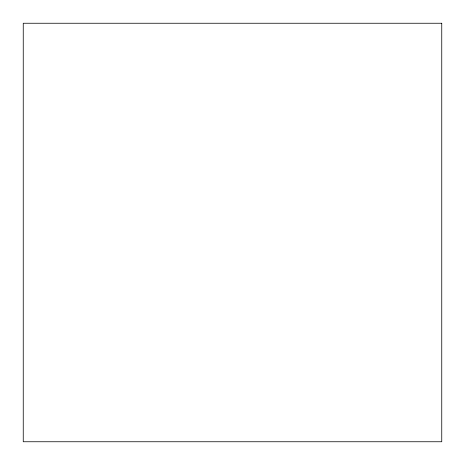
<?xml version="1.0" encoding="UTF-8"?>
<svg xmlns="http://www.w3.org/2000/svg" width="465" height="465" viewBox="0 0 465 465"><rect width="100%" height="100%" fill="white"/><g stroke="black" fill="none" stroke-linecap="round" stroke-linejoin="round"><path stroke-width="0.7" d="M441.75 23.25L23.25 23.25L23.25 441.75L441.75 441.75L441.75 23.25"/></g></svg>
